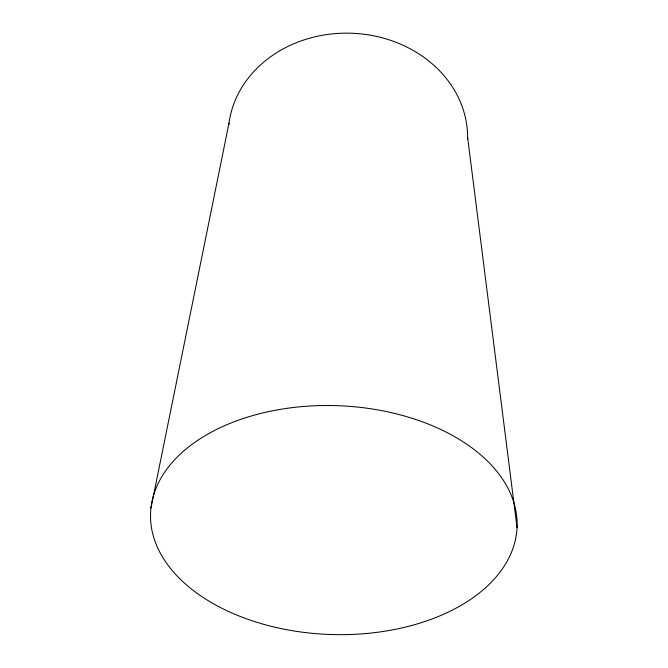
<?xml version="1.0" encoding="UTF-8"?>
<svg xmlns="http://www.w3.org/2000/svg" width="668" height="668" viewBox="0 0 668 668"><rect width="100%" height="100%" fill="white"/><g stroke="black" fill="none" stroke-linecap="round" stroke-linejoin="round"><path stroke-width="1" d="M150.951 508.047L229.007 123.029M467.608 137.316L517.049 527.645A183.383 114.462 2.1 0 1 237.424 615.328A183.383 114.462 2.1 0 1 246.993 417.3A183.383 114.462 2.1 0 1 517.049 527.645M228.748 125.083A119.731 102.981 2.1 0 1 354.883 33.4A119.731 102.981 2.1 0 1 467.583 139.378"/></g></svg>
